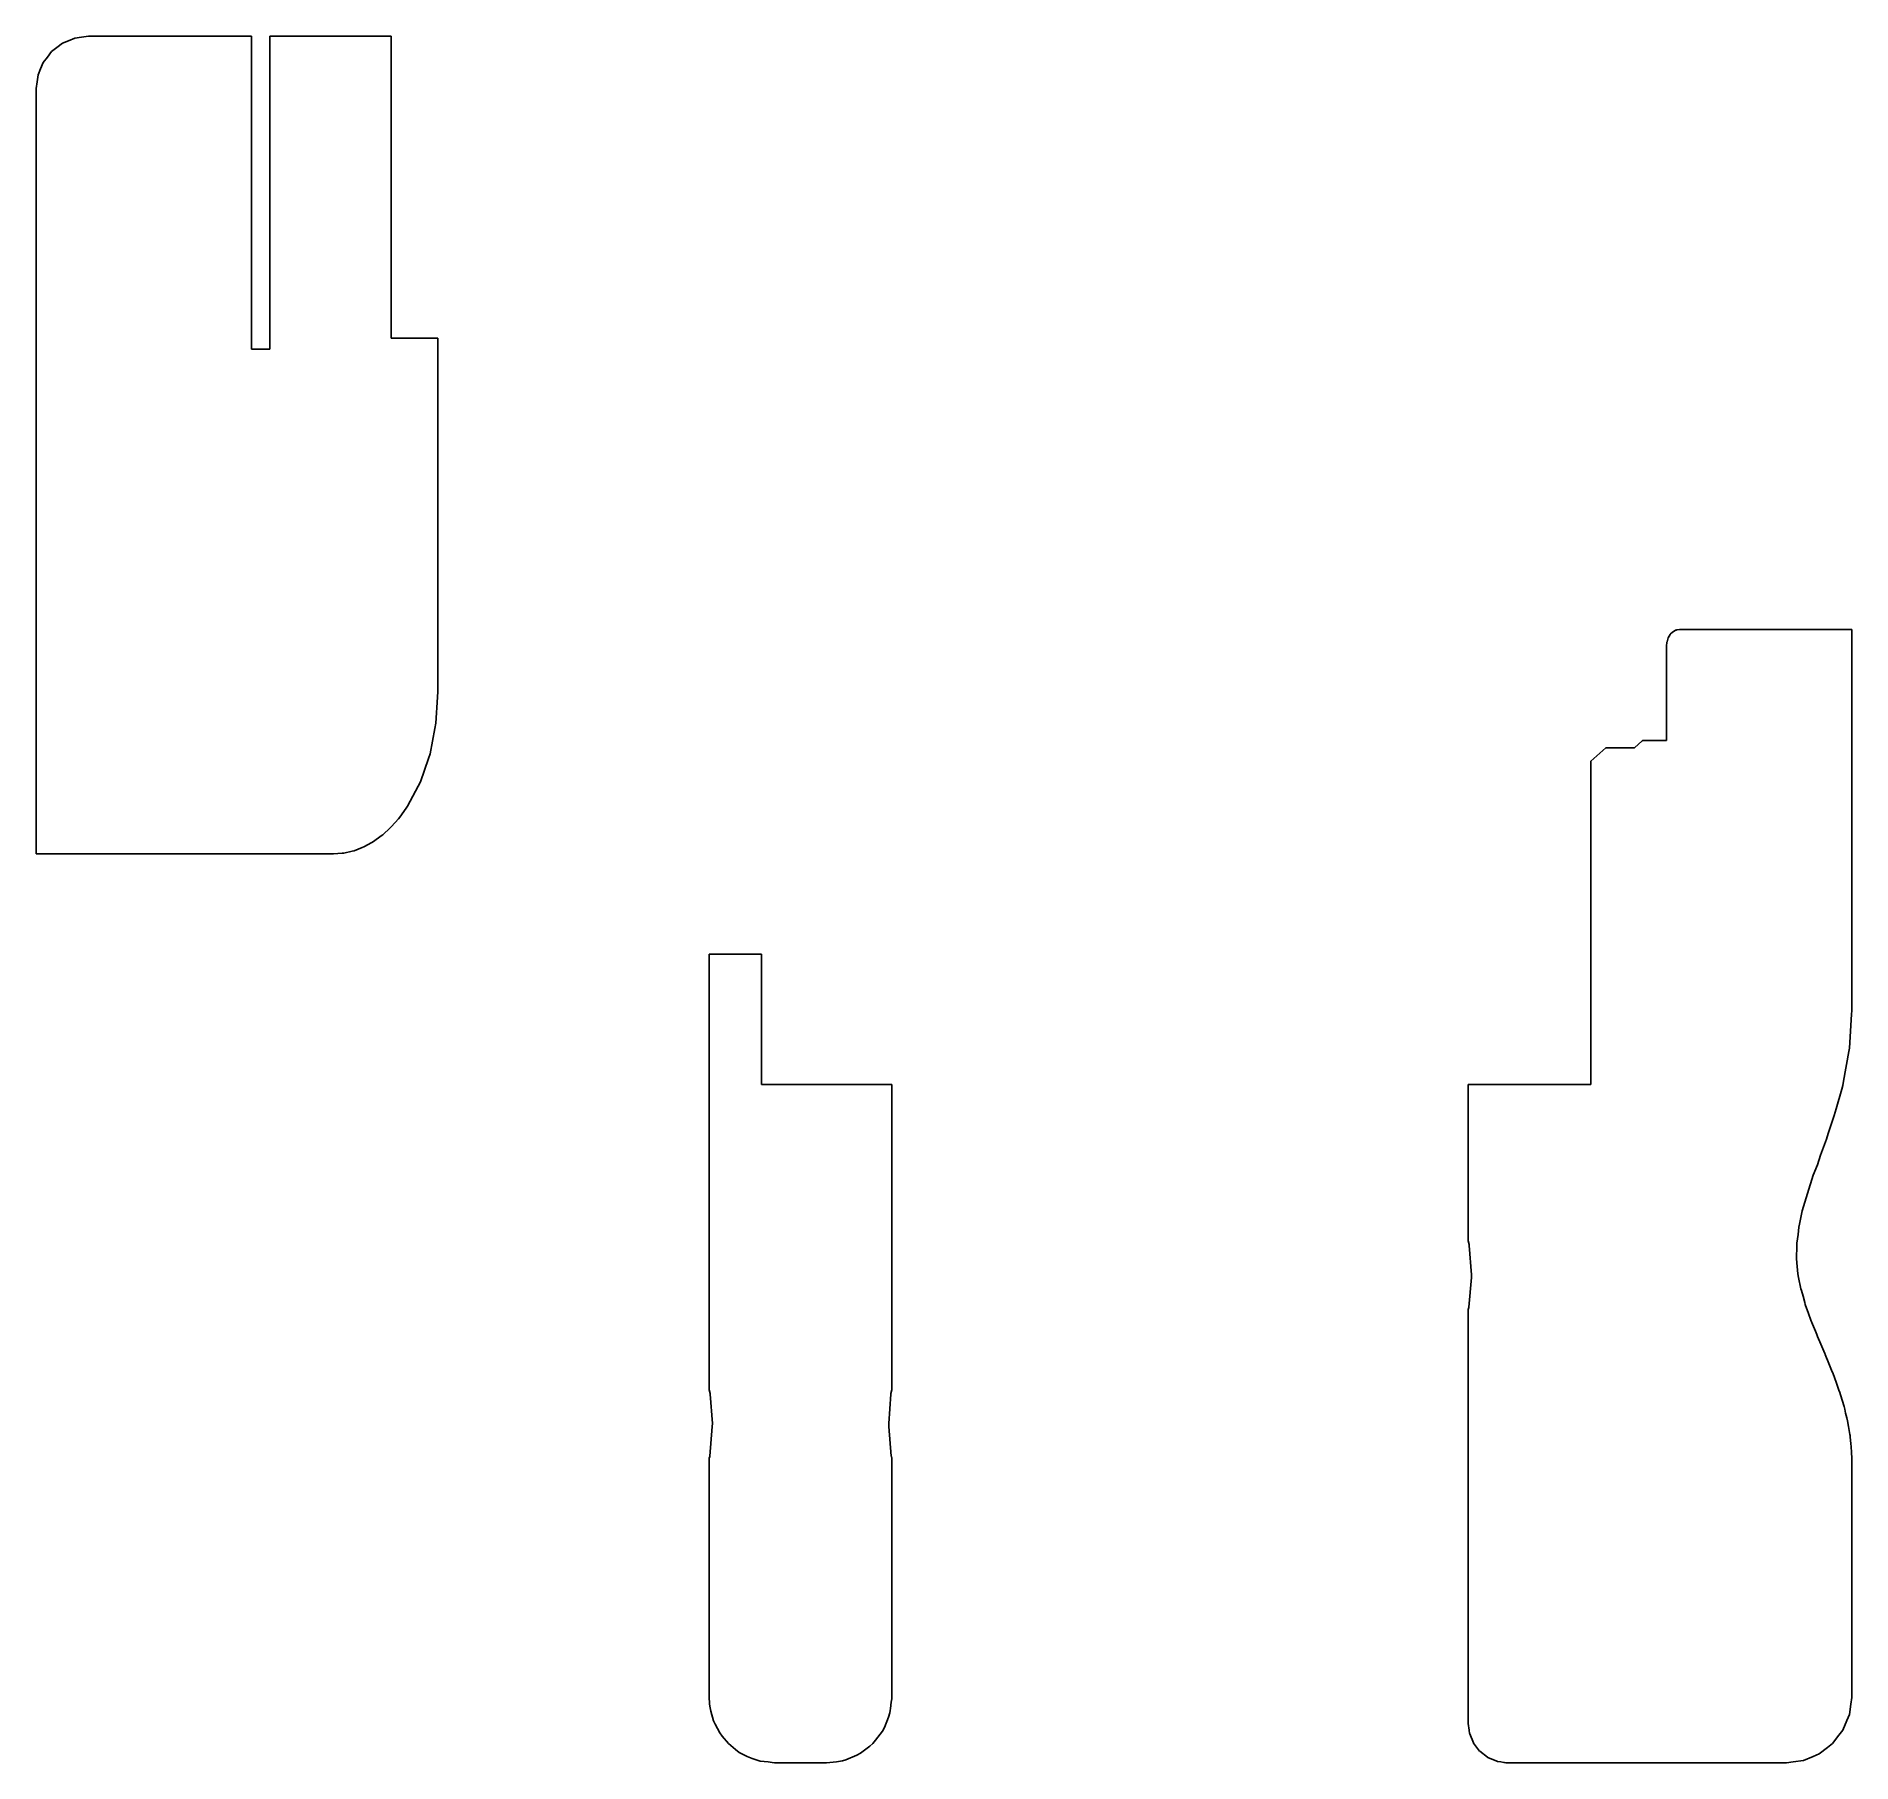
# Model space of a CAD drawing. Header units: metres. Extents: x 2.4 to 72, y -16 to 50.2.
import ezdxf

# ---------------------------------------------------------------- set-up
doc = ezdxf.new("R2010")
doc.units = ezdxf.units.M

msp = doc.modelspace()

# ---------------------------------------------------------------- linework, layer by layer
for p, q in [((3.882, 50.132), (3.635, 50.029)), ((4.135, 50.165), (3.882, 50.132)), ((4.4, 50.2), (4.135, 50.165)), ((9.379, 50.2), (4.4, 50.2)), ((9.761, 50.2), (9.379, 50.2)), ((10.182, 50.2), (9.761, 50.2)), ((10.603, 50.2), (10.182, 50.2)), ((10.647, 50.2), (10.603, 50.2)), ((10.647, 46.691), (10.647, 50.2)), ((11.391, 50.2), (11.353, 50.2)), ((11.353, 50.2), (11.353, 49.709)), ((11.742, 50.2), (11.391, 50.2)), ((12.081, 50.2), (11.742, 50.2)), ((12.377, 50.2), (12.081, 50.2)), ((16, 50.2), (12.377, 50.2)), ((16, 47.753), (16, 50.2)), ((2.986, 49.614), (2.823, 49.402)), ((3.188, 49.769), (2.986, 49.614)), ((3.4, 49.932), (3.188, 49.769)), ((3.635, 50.029), (3.4, 49.932)), ((11.353, 49.709), (11.353, 46.2)), ((2.566, 48.953), (2.468, 48.718)), ((2.668, 49.2), (2.566, 48.953)), ((2.823, 49.402), (2.668, 49.2)), ((2.433, 48.452), (2.4, 48.2)), ((2.4, 48.2), (2.4, 46.738)), ((2.468, 48.718), (2.433, 48.452)), ((16, 45.2), (16, 47.753)), ((2.4, 46.738), (2.4, 44.435)), ((10.647, 46.2), (10.647, 46.691)), ((10.647, 42.691), (10.647, 46.2)), ((11.353, 46.2), (11.353, 45.709)), ((11.353, 45.709), (11.353, 42.2)), ((16, 44.488), (16, 45.2)), ((2.4, 44.435), (2.4, 43.763)), ((16, 44.016), (16, 44.488)), ((16, 44.488), (16, 44.488)), ((16, 43.252), (16, 44.016)), ((2.4, 43.763), (2.4, 43.705)), ((2.4, 43.705), (2.4, 43.647)), ((2.4, 43.647), (2.4, 43.003)), ((16, 42.82), (16, 43.252)), ((2.4, 43.003), (2.4, 42.942)), ((2.4, 42.942), (2.4, 41.938)), ((10.647, 42.2), (10.647, 42.691)), ((16, 41.941), (16, 42.82)), ((2.4, 41.938), (2.4, 41.314)), ((10.647, 38.691), (10.647, 42.2)), ((11.353, 42.2), (11.353, 41.709)), ((16, 41.593), (16, 41.941)), ((2.4, 41.314), (2.4, 40.796)), ((11.353, 41.709), (11.353, 38.2)), ((16, 40.534), (16, 41.593)), ((2.4, 40.796), (2.4, 40.406)), ((2.4, 40.406), (2.4, 37.476)), ((16, 40.315), (16, 40.534)), ((16, 39.001), (16, 40.315)), ((16, 38.952), (16, 39.001)), ((10.647, 38.2), (10.647, 38.691)), ((16, 38.625), (16, 38.952)), ((17.382, 38.625), (16, 38.625)), ((17.8, 38.625), (17.382, 38.625)), ((17.8, 34.146), (17.8, 38.625)), ((10.797, 38.2), (10.647, 38.2)), ((10.806, 38.2), (10.797, 38.2)), ((10.988, 38.2), (10.806, 38.2)), ((11, 38.2), (10.988, 38.2)), ((11.185, 38.2), (11, 38.2)), ((11.194, 38.2), (11.185, 38.2)), ((11.353, 38.2), (11.194, 38.2)), ((2.4, 37.476), (2.4, 37.045)), ((2.4, 37.045), (2.4, 36.736)), ((2.4, 36.736), (2.4, 32.547)), ((17.8, 31.121), (17.8, 34.146)), ((2.4, 32.547), (2.4, 28.544)), ((17.8, 29.502), (17.8, 31.121)), ((17.8, 28.548), (17.8, 29.502)), ((2.4, 28.544), (2.4, 25.225)), ((17.8, 27.954), (17.8, 28.548)), ((17.8, 27.251), (17.8, 27.954)), ((17.8, 25.073), (17.8, 27.251)), ((65.04, 27.257), (64.967, 27.136)), ((65.046, 27.269), (65.04, 27.257)), ((65.136, 27.356), (65.046, 27.269)), ((65.15, 27.37), (65.136, 27.356)), ((65.25, 27.423), (65.15, 27.37)), ((65.271, 27.434), (65.25, 27.423)), ((65.295, 27.439), (65.271, 27.434)), ((65.4, 27.454), (65.295, 27.439)), ((67.176, 27.457), (65.4, 27.454)), ((72, 27.452), (67.176, 27.457)), ((72, 24.955), (72, 27.452)), ((64.902, 26.813), (64.9, 26.787)), ((64.9, 26.787), (64.9, 25.319)), ((64.917, 26.97), (64.902, 26.813)), ((64.92, 26.98), (64.917, 26.97)), ((64.952, 27.089), (64.92, 26.98)), ((64.966, 27.133), (64.952, 27.089)), ((64.967, 27.136), (64.966, 27.133)), ((2.4, 25.225), (2.4, 18.851)), ((17.786, 24.859), (17.8, 25.073)), ((64.9, 25.319), (64.9, 24.288)), ((17.723, 23.859), (17.786, 24.859)), ((72, 22.563), (72, 24.955)), ((17.683, 23.654), (17.723, 23.859)), ((64.9, 24.288), (64.9, 23.2)), ((17.496, 22.692), (17.683, 23.654)), ((63.966, 23.18), (63.679, 22.921)), ((63.975, 23.188), (63.966, 23.18)), ((63.982, 23.194), (63.975, 23.188)), ((63.986, 23.197), (63.982, 23.194)), ((63.988, 23.2), (63.986, 23.197)), ((64.1, 23.2), (63.988, 23.2)), ((64.9, 23.2), (64.1, 23.2)), ((17.126, 21.616), (17.43, 22.502)), ((17.43, 22.502), (17.496, 22.692)), ((62.579, 22.921), (62, 22.4)), ((62, 22.4), (62, 21.078)), ((62.962, 22.921), (62.579, 22.921)), ((63.679, 22.921), (62.962, 22.921)), ((72, 21.735), (72, 22.563)), ((17.038, 21.45), (17.126, 21.616)), ((72, 20.25), (72, 21.735)), ((16.628, 20.673), (17.038, 21.45)), ((62, 21.078), (62, 20.972)), ((62, 20.972), (62, 20.894)), ((62, 20.894), (62, 11.364)), ((16.022, 19.899), (16.282, 20.199)), ((16.282, 20.199), (16.338, 20.263)), ((16.338, 20.263), (16.577, 20.601)), ((16.577, 20.601), (16.628, 20.673)), ((72, 19.6), (72, 20.25)), ((15.331, 19.324), (15.623, 19.539)), ((15.623, 19.539), (15.686, 19.585)), ((15.686, 19.585), (15.963, 19.844)), ((15.963, 19.844), (16.022, 19.899)), ((72, 19.299), (72, 19.6)), ((2.4, 18.851), (11.791, 18.851)), ((11.791, 18.851), (13.8, 18.851)), ((13.8, 18.851), (14.123, 18.875)), ((14.123, 18.875), (14.192, 18.88)), ((14.192, 18.88), (14.512, 18.954)), ((14.512, 18.954), (14.58, 18.97)), ((14.58, 18.97), (14.894, 19.092)), ((14.894, 19.092), (14.961, 19.118)), ((14.961, 19.118), (15.266, 19.288)), ((15.266, 19.288), (15.331, 19.324)), ((72, 18.967), (72, 19.299)), ((72, 18.69), (72, 18.967)), ((72, 16.441), (72, 18.69)), ((72, 16.024), (72, 16.441)), ((72, 12.836), (72, 16.024)), ((28.376, 15), (28.2, 15)), ((28.2, 15), (28.2, 13.767)), ((30.2, 15), (28.376, 15)), ((30.2, 14.794), (30.2, 15)), ((30.2, 12.651), (30.2, 14.794)), ((28.2, 13.767), (28.2, 11.6)), ((30.2, 12.627), (30.2, 12.651)), ((30.2, 12.393), (30.2, 12.627)), ((71.913, 11.395), (71.996, 12.709)), ((71.996, 12.709), (72, 12.836)), ((72, 12.836), (72, 12.836)), ((72, 12.836), (72, 12.836)), ((30.2, 12.37), (30.2, 12.393)), ((30.2, 12.136), (30.2, 12.37)), ((30.2, 12.114), (30.2, 12.136)), ((30.2, 11.896), (30.2, 12.114)), ((30.2, 11.876), (30.2, 11.896)), ((30.2, 11.69), (30.2, 11.876)), ((28.2, 11.6), (28.2, 11.376)), ((28.2, 11.376), (28.2, 9.836)), ((30.2, 11.674), (30.2, 11.69)), ((30.2, 11.533), (30.2, 11.674)), ((30.2, 11.382), (30.2, 11.533)), ((30.2, 10), (30.2, 11.382)), ((62, 11.364), (62, 11.286)), ((62, 11.286), (62, 11.185)), ((62, 11.185), (62, 11.075)), ((71.681, 10.131), (71.896, 11.273)), ((71.896, 11.273), (71.907, 11.333)), ((71.907, 11.333), (71.913, 11.395)), ((62, 11.075), (62, 10.97)), ((62, 10.97), (62, 10.881)), ((62, 10.881), (62, 10)), ((28.2, 9.836), (28.2, 6.498)), ((31.166, 10), (30.2, 10)), ((35.2, 10), (31.166, 10)), ((35.2, 9.229), (35.2, 10)), ((61.492, 10), (57.3, 10)), ((57.3, 10), (57.3, 8.674)), ((62, 10), (61.492, 10)), ((71.4, 9.067), (71.622, 9.828)), ((71.622, 9.828), (71.656, 9.973)), ((71.656, 9.973), (71.681, 10.131)), ((35.2, 4.696), (35.2, 9.229)), ((71.332, 8.811), (71.4, 9.067)), ((57.3, 8.674), (57.3, 7.782)), ((71.097, 8.132), (71.332, 8.811)), ((57.3, 7.782), (57.3, 6.628)), ((70.8, 7.294), (71.03, 7.906)), ((71.03, 7.906), (71.097, 8.132)), ((70.683, 6.923), (70.8, 7.294)), ((28.2, 6.498), (28.2, 5.039)), ((57.3, 6.628), (57.3, 5.262)), ((70.307, 5.827), (70.529, 6.531)), ((70.529, 6.531), (70.683, 6.923)), ((70.107, 5.164), (70.306, 5.825)), ((70.306, 5.826), (70.307, 5.827)), ((70.306, 5.825), (70.306, 5.826)), ((28.2, 5.039), (28.2, 3.031)), ((57.3, 5.262), (57.3, 4.009)), ((70.002, 4.649), (70.107, 5.164)), ((35.2, 3.298), (35.2, 4.696)), ((69.9, 3.926), (69.949, 4.257)), ((69.949, 4.257), (69.978, 4.534)), ((69.978, 4.534), (70.002, 4.649)), ((57.3, 4.009), (57.332, 3.869)), ((57.332, 3.869), (57.338, 3.836)), ((57.338, 3.836), (57.419, 2.713)), ((69.883, 3.334), (69.897, 3.822)), ((69.897, 3.822), (69.9, 3.926)), ((28.2, 3.031), (28.2, 0.519)), ((35.2, 1.637), (35.2, 3.298)), ((69.898, 3.164), (69.883, 3.334)), ((69.934, 2.75), (69.898, 3.164)), ((57.418, 2.601), (57.32, 1.468)), ((57.419, 2.713), (57.418, 2.601)), ((69.964, 2.602), (69.934, 2.75)), ((70.05, 2.165), (69.964, 2.602)), ((70.07, 2.102), (70.05, 2.165)), ((70.135, 1.893), (70.07, 2.102)), ((35.2, -0.179), (35.2, 1.637)), ((57.317, 1.451), (57.3, 1.381)), ((57.32, 1.468), (57.317, 1.451)), ((70.201, 1.645), (70.135, 1.893)), ((70.219, 1.574), (70.201, 1.645)), ((70.346, 1.22), (70.219, 1.574)), ((57.3, 1.381), (57.3, -0.446)), ((70.433, 0.97), (70.346, 1.22)), ((70.502, 0.813), (70.433, 0.97)), ((70.615, 0.552), (70.502, 0.813)), ((28.2, 0.519), (28.2, -1.701)), ((70.662, 0.421), (70.615, 0.552)), ((70.69, 0.344), (70.662, 0.421)), ((70.819, 0.044), (70.69, 0.344)), ((70.97, -0.314), (70.819, 0.044)), ((35.2, -1.701), (35.2, -0.179)), ((57.3, -0.446), (57.3, -2.512)), ((70.979, -0.33), (70.97, -0.314)), ((70.987, -0.348), (70.979, -0.33)), ((71.125, -0.69), (70.987, -0.348)), ((71.253, -1.013), (71.125, -0.69)), ((71.271, -1.053), (71.253, -1.013)), ((71.287, -1.089), (71.271, -1.053)), ((71.401, -1.402), (71.287, -1.089)), ((28.2, -1.701), (28.232, -1.841)), ((28.232, -1.841), (28.238, -1.874)), ((28.238, -1.874), (28.319, -2.997)), ((35.081, -2.997), (35.162, -1.874)), ((35.162, -1.874), (35.168, -1.841)), ((35.168, -1.841), (35.2, -1.701)), ((71.526, -1.751), (71.401, -1.402)), ((71.528, -1.758), (71.526, -1.751)), ((71.53, -1.767), (71.528, -1.758)), ((71.634, -2.098), (71.53, -1.767)), ((57.3, -2.512), (57.3, -4.44)), ((71.709, -2.344), (71.634, -2.098)), ((71.733, -2.444), (71.709, -2.344)), ((71.767, -2.593), (71.733, -2.444)), ((71.815, -2.782), (71.767, -2.593)), ((71.844, -2.897), (71.815, -2.782)), ((28.318, -3.109), (28.22, -4.242)), ((28.319, -2.997), (28.318, -3.109)), ((35.082, -3.109), (35.081, -2.997)), ((35.18, -4.242), (35.082, -3.109)), ((71.882, -3.113), (71.844, -2.897)), ((71.934, -3.416), (71.882, -3.113)), ((71.937, -3.448), (71.934, -3.416)), ((71.944, -3.513), (71.937, -3.448)), ((71.971, -3.766), (71.944, -3.513)), ((71.984, -3.886), (71.971, -3.766)), ((71.991, -4.087), (71.984, -3.886)), ((72, -4.329), (71.991, -4.087)), ((28.217, -4.259), (28.2, -4.328)), ((28.2, -4.328), (28.2, -6.413)), ((28.22, -4.242), (28.217, -4.259)), ((35.183, -4.259), (35.18, -4.242)), ((35.2, -4.328), (35.183, -4.259)), ((35.2, -5.852), (35.2, -4.328)), ((57.3, -4.44), (57.3, -6.095)), ((72, -4.674), (72, -4.329)), ((72, -6.595), (72, -4.674)), ((35.2, -7.46), (35.2, -5.852)), ((57.3, -6.095), (57.3, -7.435)), ((28.2, -6.413), (28.2, -8.458)), ((72, -7.979), (72, -6.595)), ((35.2, -8.878), (35.2, -7.46)), ((57.3, -7.435), (57.3, -8.474)), ((72, -8.78), (72, -7.979)), ((28.2, -8.458), (28.2, -10.026)), ((35.2, -10.03), (35.2, -8.878)), ((57.3, -8.474), (57.3, -9.253)), ((72, -9.478), (72, -8.78)), ((57.3, -9.253), (57.3, -9.819)), ((72, -10.013), (72, -9.478)), ((28.2, -10.026), (28.2, -11.125)), ((35.2, -10.909), (35.2, -10.03)), ((57.3, -9.819), (57.3, -10.003)), ((57.3, -10.003), (57.3, -10.412)), ((57.3, -10.412), (57.3, -10.586)), ((72, -10.41), (72, -10.013)), ((72, -10.831), (72, -10.41)), ((28.2, -11.125), (28.2, -11.861)), ((35.2, -11.546), (35.2, -10.909)), ((57.3, -10.586), (57.3, -14.177)), ((72, -10.907), (72, -10.831)), ((72, -13.5), (72, -10.907)), ((35.2, -11.983), (35.2, -11.546)), ((28.2, -11.861), (28.2, -12.341)), ((28.2, -12.341), (28.2, -12.645)), ((35.2, -12.262), (35.2, -11.983)), ((35.2, -12.418), (35.2, -12.262)), ((35.2, -13.5), (35.2, -12.418)), ((35.2, -12.418), (35.2, -12.418)), ((28.2, -12.645), (28.2, -12.83)), ((28.2, -12.83), (28.2, -12.934)), ((28.2, -12.934), (28.2, -13.5)), ((28.2, -13.5), (28.211, -13.72)), ((28.211, -13.72), (28.212, -13.745)), ((28.212, -13.745), (28.227, -13.827)), ((28.227, -13.827), (28.256, -14.021)), ((35.141, -14.004), (35.145, -13.917)), ((35.145, -13.917), (35.177, -13.678)), ((35.177, -13.678), (35.198, -13.547)), ((35.198, -13.547), (35.2, -13.5)), ((71.915, -14.147), (71.967, -13.75)), ((71.967, -13.75), (72, -13.5)), ((28.256, -14.021), (28.367, -14.389)), ((28.367, -14.389), (28.422, -14.521)), ((28.422, -14.521), (28.601, -14.856)), ((34.915, -14.648), (35.078, -14.254)), ((35.078, -14.254), (35.128, -14.091)), ((35.128, -14.091), (35.141, -14.004)), ((57.3, -14.177), (57.3, -14.24)), ((57.3, -14.24), (57.3, -14.5)), ((57.3, -14.5), (57.328, -14.757)), ((71.665, -14.75), (71.818, -14.38)), ((71.818, -14.38), (71.915, -14.147)), ((28.601, -14.856), (28.695, -14.978)), ((28.695, -14.978), (28.932, -15.268)), ((28.932, -15.268), (29.203, -15.49)), ((34.351, -15.364), (34.468, -15.268)), ((34.468, -15.268), (34.572, -15.14)), ((34.572, -15.14), (34.836, -14.797)), ((34.836, -14.797), (34.915, -14.648)), ((57.328, -14.757), (57.35, -14.885)), ((57.35, -14.885), (57.355, -14.899)), ((57.355, -14.899), (57.498, -15.244)), ((57.498, -15.244), (57.505, -15.256)), ((57.505, -15.256), (57.732, -15.552)), ((71.068, -15.421), (71.268, -15.268)), ((71.268, -15.268), (71.512, -14.95)), ((71.512, -14.95), (71.665, -14.75)), ((29.203, -15.49), (29.351, -15.603)), ((29.351, -15.603), (29.651, -15.764)), ((29.651, -15.764), (29.84, -15.843)), ((29.84, -15.843), (30.158, -15.939)), ((30.158, -15.939), (30.462, -15.969)), ((30.462, -15.969), (30.608, -15.991)), ((30.608, -15.991), (30.7, -16)), ((30.7, -16), (32.158, -16)), ((32.158, -16), (32.7, -16)), ((32.7, -16), (33.074, -15.963)), ((33.074, -15.963), (33.303, -15.925)), ((33.303, -15.925), (33.438, -15.884)), ((33.438, -15.884), (33.864, -15.708)), ((33.864, -15.708), (33.993, -15.638)), ((33.993, -15.638), (34.351, -15.364)), ((57.732, -15.552), (57.74, -15.561)), ((57.74, -15.561), (58.037, -15.789)), ((58.037, -15.789), (58.054, -15.801)), ((58.054, -15.801), (58.401, -15.945)), ((58.401, -15.945), (58.419, -15.95)), ((58.419, -15.95), (58.422, -15.951)), ((58.422, -15.951), (58.55, -15.973)), ((58.55, -15.973), (58.662, -15.993)), ((58.662, -15.993), (58.677, -15.995)), ((58.677, -15.995), (58.692, -15.996)), ((58.692, -15.996), (58.738, -15.999)), ((58.738, -15.999), (58.753, -15.999)), ((58.753, -15.999), (58.8, -16)), ((58.8, -16), (67.588, -16)), ((67.588, -16), (69.5, -16)), ((69.5, -16), (69.75, -15.967)), ((69.75, -15.967), (70.147, -15.915)), ((70.147, -15.915), (70.517, -15.762)), ((70.517, -15.762), (70.75, -15.665)), ((70.75, -15.665), (71.068, -15.421))]:
    msp.add_line(p, q)

doc.saveas('drawing.dxf')
